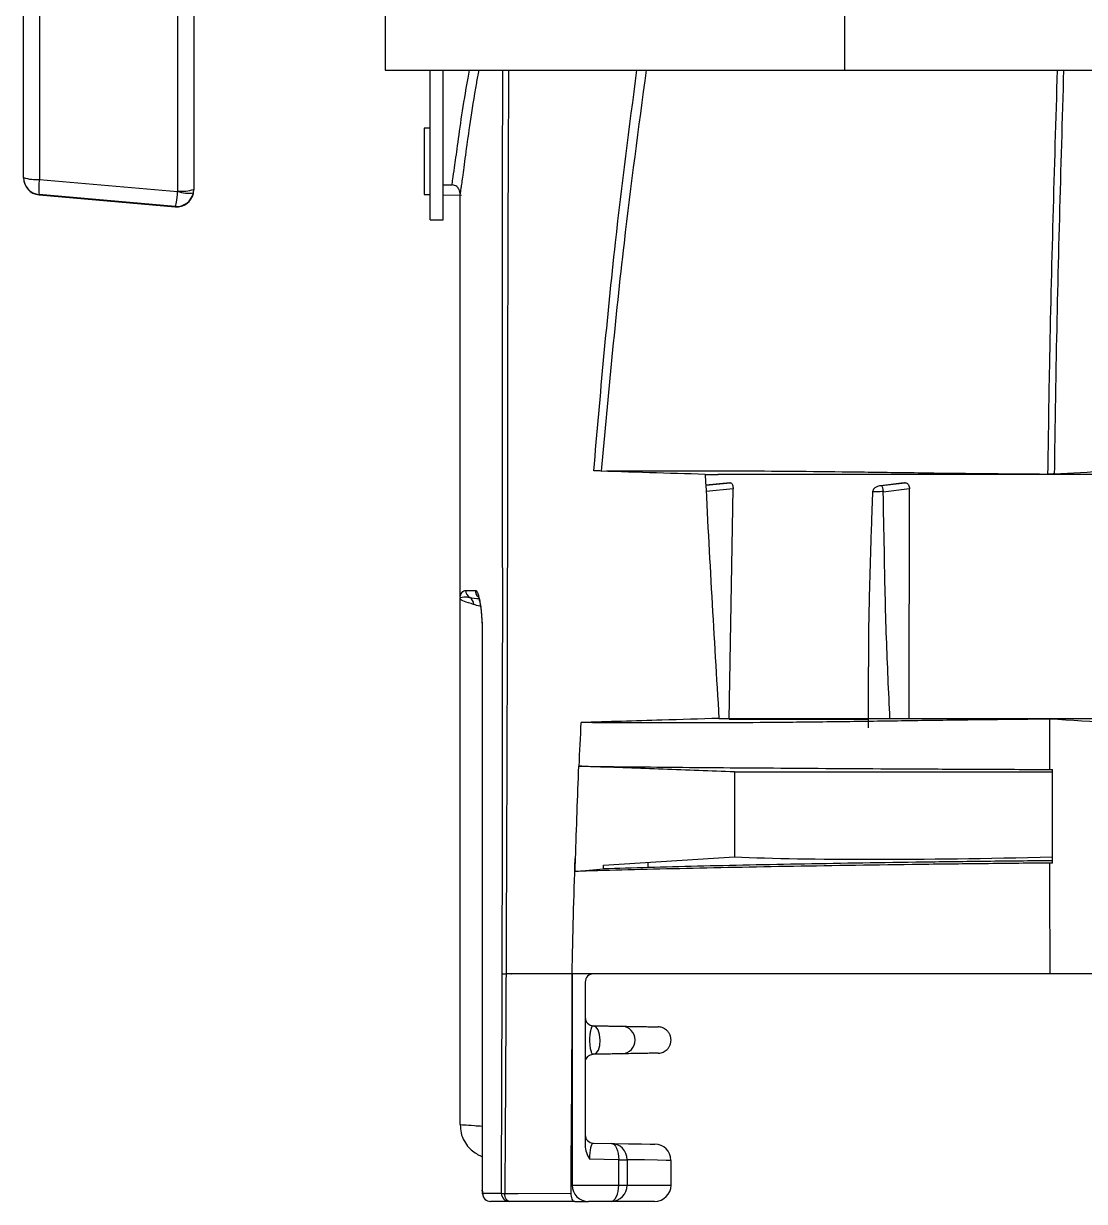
# Model space of a CAD drawing. Extents: x 9.3 to 87.2, y 0.6 to 68.8.
# Drawn here: x 32.254 to 36.15, y 54.122 to 58.449 of the extents above; entities that cross this region are included whole.
import ezdxf

# ---------------------------------------------------------------- set-up
doc = ezdxf.new("R2010")
doc.units = 0
doc.header["$MEASUREMENT"] = 0
doc.layers.add('OBJECT', color=7, linetype='CONTINUOUS')

msp = doc.modelspace()

# ---------------------------------------------------------------- linework, layer by layer
at = {"layer": 'OBJECT'}
for p, q in [((33.5815, 59.7782), (33.5815, 58.2782)), ((35.2685, 59.7782), (35.2685, 58.2782)), ((32.2535, 57.8837), (32.2535, 58.973)), ((32.3117, 58.9663), (32.3117, 57.877)), ((32.8197, 57.8343), (32.8197, 58.9665)), ((32.8785, 58.7862), (32.8785, 57.8402)), ((33.5815, 58.2782), (35.2685, 58.2782)), ((33.7465, 57.7282), (33.7465, 58.2782)), ((33.7945, 57.7282), (33.7945, 58.2782)), ((35.2685, 58.2782), (37.4855, 58.2782)), ((33.7465, 58.0656), (33.7245, 58.0652)), ((33.7245, 58.0652), (33.7245, 57.8212)), ((32.2535, 57.8822), (32.2535, 57.8837)), ((32.3117, 57.877), (32.8195, 57.8327)), ((33.7945, 57.8565), (33.8272, 57.8566)), ((32.8106, 57.7779), (32.3106, 57.8215)), ((32.3106, 57.8215), (32.3106, 57.8199)), ((32.3106, 57.8199), (32.8106, 57.776)), ((32.8785, 57.8402), (32.8785, 57.8382)), ((33.7245, 57.8212), (33.7465, 57.8208)), ((33.7945, 57.82), (33.8616, 57.8188)), ((33.8567, 57.8198), (33.8567, 57.8237)), ((32.8106, 57.776), (32.8106, 57.7779)), ((33.7465, 57.7282), (33.7945, 57.7282)), ((34.8481, 56.7622), (34.7595, 56.7535)), ((34.7595, 56.7534), (34.8502, 56.7622)), ((34.8485, 56.7622), (34.7595, 56.7535)), ((34.8595, 56.7399), (34.7608, 56.7304)), ((34.8457, 55.894), (34.8595, 56.7399)), ((35.3717, 56.7291), (35.3716, 56.7275)), ((35.4879, 56.7621), (35.4008, 56.7514)), ((35.4893, 56.7622), (35.4039, 56.7517)), ((35.4039, 56.7517), (35.4045, 56.7518)), ((35.4045, 56.7518), (35.492, 56.7622)), ((35.4111, 56.7284), (35.411, 56.7299)), ((35.5074, 56.7399), (35.4111, 56.7284)), ((35.4879, 56.762), (35.4893, 56.7622)), ((35.5062, 55.894), (35.5074, 56.7399)), ((33.8563, 56.3383), (33.8564, 56.3357)), ((33.8565, 56.3357), (33.8565, 54.4047)), ((33.9376, 56.2122), (33.9377, 54.1641)), ((35.3557, 56.0857), (35.3555, 55.8619)), ((34.8457, 55.894), (35.3553, 55.894)), ((34.292, 55.7212), (34.2939, 55.7211)), ((34.8646, 55.7002), (36.0325, 55.7002)), ((34.8646, 55.7002), (34.8646, 55.3882)), ((36.0225, 55.7092), (36.0325, 55.7095)), ((34.3834, 55.3574), (34.8646, 55.3882)), ((34.2796, 55.3805), (34.2797, 55.3818)), ((34.5465, 55.3679), (34.5465, 55.3487)), ((34.2781, 55.3345), (34.383, 55.344)), ((34.0452, 54.9582), (34.0256, 54.9582)), ((34.0452, 54.9582), (34.047, 54.9582)), ((34.0795, 54.9582), (34.047, 54.9582)), ((34.2683, 54.9582), (34.0795, 54.9582)), ((34.2683, 54.9582), (34.2683, 54.1822)), ((34.2683, 54.1818), (34.2683, 54.9582)), ((36.4955, 54.9582), (36.0245, 54.9582)), ((34.3165, 54.9282), (34.3165, 54.3284)), ((34.3475, 54.6628), (34.346, 54.6627)), ((34.346, 54.3367), (34.4124, 54.3355)), ((33.9377, 54.288), (33.9377, 54.1641)), ((34.4395, 54.2756), (34.3325, 54.2774)), ((34.4395, 54.1822), (34.4395, 54.2756)), ((34.4395, 54.2756), (34.4701, 54.2756)), ((34.4701, 54.2756), (34.4701, 54.1822)), ((34.6315, 54.1822), (34.6315, 54.2728)), ((34.2683, 54.1822), (34.4395, 54.1822)), ((34.4395, 54.1822), (34.4701, 54.1822)), ((34.4701, 54.1822), (34.6315, 54.1822)), ((33.9378, 54.1641), (33.9381, 54.1641)), ((33.9379, 54.1617), (33.9381, 54.1641)), ((33.9389, 54.1497), (33.9391, 54.1522)), ((34.2786, 54.1222), (34.0382, 54.1222)), ((34.2786, 54.1222), (34.3283, 54.1222)), ((34.4113, 54.1222), (34.3283, 54.1222)), ((34.5715, 54.1222), (34.4113, 54.1222))]:
    msp.add_line(p, q, dxfattribs=at)
at = {"layer": 'OBJECT', "flags": 128}
for points in [[(33.9381, 56.2122), (33.9378, 56.2122), (33.9378, 56.2122)], [(34.3475, 54.6628), (34.3569, 54.6669), (34.3647, 54.6783), (34.3698, 54.6953), (34.3714, 54.7152), (34.3693, 54.7352), (34.3637, 54.7522), (34.3556, 54.7636), (34.3461, 54.7677)], [(34.3442, 54.6641), (34.346, 54.6627), (34.346, 54.6627), (34.346, 54.6627)], [(34.4124, 54.3355), (34.4178, 54.3343), (34.423, 54.3308), (34.4278, 54.3253), (34.4319, 54.3178), (34.4352, 54.3087), (34.4377, 54.2984), (34.4391, 54.2872), (34.4395, 54.2756)], [(34.4124, 54.3355), (34.4755, 54.3344), (34.523, 54.3336), (34.5547, 54.3331), (34.5706, 54.3328), (34.5726, 54.3328)], [(34.6315, 54.2728), (34.6295, 54.2728), (34.6136, 54.2731), (34.5816, 54.2736), (34.5338, 54.2745), (34.4701, 54.2756)], [(34.4113, 54.1222), (34.4168, 54.1234), (34.4221, 54.1268), (34.427, 54.1323), (34.4312, 54.1398), (34.4347, 54.1489), (34.4373, 54.1593), (34.4389, 54.1705), (34.4395, 54.1822)], [(34.0212, 54.1518), (34.0705, 54.152), (34.2632, 54.1526)], [(34.0382, 54.1222), (34.0349, 54.1228), (34.0318, 54.1245), (34.0288, 54.1272), (34.0262, 54.1309), (34.0241, 54.1353), (34.0225, 54.1405), (34.0215, 54.146), (34.0212, 54.1518)]]:
    msp.add_lwpolyline(points, dxfattribs=at)
at = {"layer": 'OBJECT'}
for centre, radius, start, end in [((32.298, 58.0136), 0.1373, 251.0982, 275.7113), ((32.316, 57.8837), 0.0625, 180.0006, 265.0003), ((32.316, 57.8822), 0.0625, 180.0005, 265.0005), ((32.5349, 57.8449), 0.2256, 171.8048, 185.9516), ((32.8599, 57.9542), 0.128, 251.6345, 277.7834), ((32.835, 57.9781), 0.1446, 263.9438, 287.5388), ((33.9074, 56.3672), 0.03, 180.0062, 239.7236), ((33.8771, 56.3158), 0.0297, 359.1646, 59.2732), ((33.9425, 56.3672), 0.0301, 179.9883, 230.1936), ((34.0267, 55.315), 0.3568, 267.5517, 269.8152), ((34.3465, 54.9282), 0.03, 90, 180), ((34.4494, 54.7152), 0.0507, 271.7844, 88.2808), ((34.3465, 54.3667), 0.03, 180, 269), ((34.4107, 54.2762), 0.0594, 359.3881, 88.4236), ((34.5715, 54.2728), 0.06, 1.0591, 89), ((34.2083, 54.1822), 0.06, 359.621, 0), ((34.4107, 54.1816), 0.0594, 270.5897, 0.5783), ((34.5715, 54.1822), 0.06, 270, 0), ((33.9678, 54.1641), 0.03, 179.9987, 184.7488), ((33.9688, 54.1522), 0.03, 184.7785, 270), ((33.969, 54.1521), 0.0298, 179.703, 269.7012), ((34.0226, 54.3821), 0.2303, 266.5752, 269.6526), ((34.0385, 54.1519), 0.0297, 179.4544, 269.4446)]:
    msp.add_arc(centre, radius, start, end, dxfattribs=at)
for centre, major_axis, ratio, start_param, end_param in [((32.816, 57.8401), (0.0055, 0.0623), 0.06666, 3.147047, 4.598987), ((32.816, 57.8401), (0.0465, 0.0418), 0.999308, 3.894099, 5.346038), ((32.816, 57.8382), (-0.0427, 0.0457), 0.999311, 2.301781, 3.75372), ((32.8122, 57.8343), (0.00209, 0.00721), 0.999287, 4.78844, 4.994564), ((32.816, 57.8402), (0.0201, 0.0592), 0.999925, 4.834488, 5.040612), ((32.816, 57.8382), (0.0607, -0.0147), 0.9999, 0.031866, 0.237989), ((38.0966, 57.0772), (3.6002, 0.2845), 0.037544, 3.584565, 3.585682), ((38.0986, 57.0772), (3.6002, 0.229), 0.060072, 3.897869, 3.898987), ((38.1065, 55.701), (3.68, 0.2402), 0.058259, 3.63072, 4.109865), ((34.3465, 54.2767), (-0.0006, 0.06), 0.234538, 6.276687, 7.83929), ((34.3283, 54.1822), (0.0424, -0.0424), 0.999956, 3.933617, 5.497798)]:
    msp.add_ellipse(centre, major_axis=major_axis, ratio=ratio, start_param=start_param, end_param=end_param, dxfattribs=at)
for points, knots in [([(33.8272, 57.8566), (33.8281, 57.8624), (33.8299, 57.8742), (33.8368, 57.9215), (33.8471, 57.9971), (33.8626, 58.1096), (33.8783, 58.2058), (33.8897, 58.2684), (33.8915, 58.2782)], [0, 0, 0, 0, 0.164207, 0.331413, 0.538557, 0.751781, 0.960855, 1, 1, 1, 1]), ([(33.925, 58.2782), (33.9222, 58.2623), (33.9095, 58.191), (33.8928, 58.0874), (33.8771, 57.9718), (33.8664, 57.8906), (33.8588, 57.8378), (33.8574, 57.8284), (33.8567, 57.8237)], [0, 0, 0, 0, 0.056592, 0.254461, 0.445151, 0.641254, 0.818364, 1, 1, 1, 1]), ([(34.0115, 54.9585), (34.0124, 55.4483), (34.0144, 56.4278), (34.0114, 57.5344), (34.0135, 58.1512), (34.0139, 58.2782)], [0, 0, 0, 0, 0.442595, 0.885233, 1, 1, 1, 1]), ([(34.035, 58.2782), (34.0343, 58.1512), (34.0308, 57.5344), (34.0315, 56.4277), (34.0275, 55.4481), (34.0256, 54.9582)], [0, 0, 0, 0, 0.114755, 0.557372, 1, 1, 1, 1]), ([(34.3478, 56.8061), (34.3722, 57.086), (34.4151, 57.5778), (34.4788, 58.0673), (34.5062, 58.2782)], [0, 0, 0, 0, 0.5692, 1, 1, 1, 1]), ([(34.5405, 58.2782), (34.512, 58.0667), (34.4461, 57.577), (34.4007, 57.085), (34.375, 56.8056)], [0, 0, 0, 0, 0.4320789, 1, 1, 1, 1]), ([(36.0161, 56.7944), (36.018, 56.9265), (36.0252, 57.4214), (36.0402, 57.9158), (36.0512, 58.2782)], [0, 0, 0, 0, 0.266884, 1, 1, 1, 1]), ([(36.0733, 58.2782), (36.0627, 57.9159), (36.0481, 57.4217), (36.0411, 56.9269), (36.0392, 56.7948)], [0, 0, 0, 0, 0.733039, 1, 1, 1, 1]), ([(33.8567, 57.8237), (33.8568, 57.8255), (33.8567, 57.8278), (33.8557, 57.8332), (33.8549, 57.8364), (33.8513, 57.8435), (33.8487, 57.8473), (33.8422, 57.8523), (33.8396, 57.8538), (33.8337, 57.856), (33.8305, 57.8566), (33.8272, 57.8566)], [0, 0, 0, 0, 0.25, 0.25, 0.5, 0.5, 0.75, 0.75, 0.875, 0.875, 1, 1, 1, 1]), ([(33.8563, 57.8198), (33.8563, 57.752), (33.8563, 57.575), (33.8561, 57.2894), (33.8562, 56.962), (33.8563, 56.6463), (33.8563, 56.4391), (33.8563, 56.3416)], [0, 0, 0, 0, 0.137708, 0.359236, 0.579534, 0.802141, 1, 1, 1, 1]), ([(36.0392, 56.7948), (36.1036, 56.7987), (36.168, 56.8024), (36.2324, 56.8061), (36.3147, 56.8108), (36.397, 56.8154), (36.4794, 56.82)], [0.00042223, 0.00042223, 0.00042223, 0.00042223, 0.00998302, 0.00998302, 0.00998302, 0.02220394, 0.02220394, 0.02220394, 0.02220394]), ([(34.375, 56.8056), (34.4266, 56.806), (34.4806, 56.8063), (34.5929, 56.8067), (34.6514, 56.8068), (34.7728, 56.8067), (34.8358, 56.8065), (34.966, 56.8058), (35.0331, 56.8053), (35.1712, 56.804), (35.2421, 56.8032), (35.3879, 56.8014), (35.4628, 56.8003), (35.6918, 56.7974), (35.8508, 56.7956), (36.0161, 56.7944)], [0, 0, 0, 0, 0.125, 0.125, 0.25, 0.25, 0.375, 0.375, 0.5, 0.5, 0.625, 0.625, 0.75, 0.75, 1, 1, 1, 1]), ([(36.7865, 56.7932), (36.6837, 56.7932), (36.5828, 56.7932), (36.3849, 56.7932), (36.2879, 56.7932), (36.098, 56.7932), (36.0056, 56.7932), (35.871, 56.7932), (35.8268, 56.7932), (35.7397, 56.7932), (35.6968, 56.7932), (35.5703, 56.7932), (35.4892, 56.7932), (35.3723, 56.7932), (35.3341, 56.7932), (35.2594, 56.7932), (35.2229, 56.7932), (35.1159, 56.7932), (35.0483, 56.7932), (34.9526, 56.7932), (34.9216, 56.7932), (34.8765, 56.7932), (34.8617, 56.7932), (34.8326, 56.7932), (34.8183, 56.7932), (34.804, 56.7932)], [0, 0, 0, 0, 0.125, 0.125, 0.25, 0.25, 0.375, 0.375, 0.4375, 0.4375, 0.5, 0.5, 0.625, 0.625, 0.6875, 0.6875, 0.75, 0.75, 0.875, 0.875, 0.9375, 0.9375, 0.96875, 0.96875, 1, 1, 1, 1]), ([(36.0392, 56.7948), (36.0364, 56.7947), (36.0331, 56.7946), (36.0253, 56.7944), (36.0209, 56.7944), (36.0161, 56.7944)], [0, 0, 0, 0, 0.5, 0.5, 1, 1, 1, 1]), ([(34.8502, 56.7622), (34.8513, 56.7619), (34.8535, 56.7614), (34.8564, 56.7575), (34.8585, 56.7517), (34.8595, 56.7454), (34.8595, 56.7414), (34.8595, 56.7399)], [0, 0, 0, 0, 0.2177678, 0.4355227, 0.6536907, 0.8731368, 1, 1, 1, 1]), ([(35.4039, 56.7517), (35.4039, 56.7517), (35.4015, 56.7516), (35.3948, 56.7507), (35.3853, 56.7476), (35.3775, 56.7418), (35.373, 56.7357), (35.3722, 56.7313), (35.3717, 56.7291)], [0, 0, 0, 0, 0.00456, 0.169626, 0.473653, 0.691286, 0.845259, 1, 1, 1, 1]), ([(35.411, 56.7299), (35.4036, 56.7297), (35.3883, 56.7293), (35.3774, 56.7292), (35.3717, 56.7291)], [0, 0, 0, 0, 0.488035, 1, 1, 1, 1]), ([(35.4045, 56.7518), (35.4045, 56.7517), (35.4048, 56.7516), (35.4056, 56.7509), (35.4071, 56.748), (35.4087, 56.7431), (35.4101, 56.737), (35.4107, 56.7322), (35.411, 56.7299)], [0, 0, 0, 0, 0.005291, 0.18147, 0.410797, 0.614402, 0.806988, 1, 1, 1, 1]), ([(35.492, 56.7622), (35.4938, 56.7619), (35.4973, 56.7614), (35.502, 56.7575), (35.5054, 56.7517), (35.5071, 56.7454), (35.5073, 56.7414), (35.5074, 56.7399)], [0, 0, 0, 0, 0.217774, 0.435526, 0.653691, 0.873137, 1, 1, 1, 1]), ([(35.3716, 56.7275), (35.3705, 56.6973), (35.3667, 56.592), (35.3613, 56.4116), (35.3564, 56.2277), (35.3565, 56.1192), (35.3565, 56.0857)], [0, 0, 0, 0, 0.140929, 0.492249, 0.843576, 1, 1, 1, 1]), ([(35.4358, 55.8967), (35.4311, 55.9951), (35.4212, 56.2014), (35.4157, 56.4787), (35.4124, 56.6575), (35.4111, 56.7284)], [0, 0, 0, 0, 0.355051, 0.744352, 1, 1, 1, 1]), ([(33.8564, 56.3383), (33.8565, 56.3383), (33.8565, 56.3383), (33.8584, 56.3413), (33.8689, 56.3451), (33.8872, 56.3421), (33.8922, 56.3413)], [0, 0, 0, 0, 0.025517, 0.174703, 0.771823, 1, 1, 1, 1]), ([(33.8566, 56.3416), (33.8571, 56.3434), (33.8582, 56.3472), (33.8668, 56.3661), (33.8749, 56.367), (33.8774, 56.3672)], [0, 0, 0, 0, 0.39126, 0.81108, 1, 1, 1, 1]), ([(33.9124, 56.3672), (33.9152, 56.3672), (33.918, 56.3641), (33.9222, 56.3545), (33.9236, 56.3504), (33.9263, 56.3407), (33.9276, 56.335), (33.9302, 56.3217), (33.9314, 56.3141), (33.9331, 56.3017), (33.9336, 56.2973), (33.9346, 56.2881), (33.935, 56.2833), (33.9363, 56.2683), (33.937, 56.2578), (33.9379, 56.2354), (33.9381, 56.2239), (33.9381, 56.2122)], [0, 0, 0, 0, 0.25, 0.25, 0.375, 0.375, 0.5, 0.5, 0.625, 0.625, 0.6875, 0.6875, 0.75, 0.75, 0.875, 0.875, 1, 1, 1, 1]), ([(33.9229, 56.3461), (33.9228, 56.3462), (33.9226, 56.3467), (33.9256, 56.3395), (33.9295, 56.3228), (33.9337, 56.2954), (33.9366, 56.2604), (33.938, 56.2305), (33.9377, 56.2132), (33.9376, 56.2093)], [0, 0, 0, 0, 0.048242, 0.195481, 0.379764, 0.585446, 0.760281, 0.945538, 1, 1, 1, 1]), ([(33.9067, 56.3154), (33.9002, 56.3175), (33.8795, 56.3243), (33.8618, 56.3296), (33.8565, 56.3358), (33.8566, 56.3357), (33.8566, 56.3357)], [0, 0, 0, 0, 0.207804, 0.661614, 0.973314, 1, 1, 1, 1]), ([(33.9312, 56.3095), (33.9306, 56.3095), (33.921, 56.3103), (33.9136, 56.3129), (33.9067, 56.3154)], [0, 0, 0, 0, 0.059509, 1, 1, 1, 1]), ([(36.023, 55.8939), (35.9366, 55.8932), (35.8517, 55.8923), (35.6851, 55.8903), (35.6033, 55.8892), (35.4433, 55.8869), (35.365, 55.8858), (35.2122, 55.8837), (35.1378, 55.8828), (34.9931, 55.8814), (34.9228, 55.8809), (34.7862, 55.8801), (34.72, 55.8799), (34.5286, 55.8799), (34.4104, 55.8804), (34.3018, 55.8814)], [0, 0, 0, 0, 0.125, 0.125, 0.25, 0.25, 0.375, 0.375, 0.5, 0.5, 0.625, 0.625, 0.75, 0.75, 1, 1, 1, 1]), ([(34.8312, 55.8967), (34.944, 55.8967), (35.0712, 55.8967), (35.3543, 55.8967), (35.5084, 55.8967), (35.7579, 55.8967), (35.8437, 55.8967), (36.0202, 55.8967), (36.111, 55.8967), (36.3908, 55.8967), (36.5849, 55.8967), (36.7865, 55.8967)], [0, 0, 0, 0, 0.25, 0.25, 0.5, 0.5, 0.625, 0.625, 0.75, 0.75, 1, 1, 1, 1]), ([(34.8646, 55.7002), (34.7772, 55.7034), (34.6897, 55.7067), (34.6023, 55.7099), (34.5585, 55.7115), (34.5148, 55.7131), (34.4711, 55.7147), (34.4274, 55.7162), (34.3836, 55.7178), (34.3399, 55.7194), (34.3239, 55.72), (34.3079, 55.7206), (34.292, 55.7212)], [0, 0, 0, 0, 0.00666965, 0.00666965, 0.00666965, 0.01000448, 0.01000448, 0.01000448, 0.0133393, 0.0133393, 0.0133393, 0.01455811, 0.01455811, 0.01455811, 0.01455811]), ([(34.2939, 55.7211), (34.3485, 55.7205), (34.4055, 55.7198), (34.5245, 55.7186), (34.5864, 55.718), (34.7145, 55.7168), (34.7808, 55.7163), (34.918, 55.7152), (34.9888, 55.7147), (35.2071, 55.7131), (35.3608, 55.7122), (35.6016, 55.7109), (35.6837, 55.7106), (35.8508, 55.7098), (35.9359, 55.7095), (36.0225, 55.7092)], [0, 0, 0, 0, 0.125, 0.125, 0.25, 0.25, 0.375, 0.375, 0.5, 0.5, 0.75, 0.75, 0.875, 0.875, 1, 1, 1, 1]), ([(36.0226, 55.3653), (35.9354, 55.3645), (35.8497, 55.3636), (35.6813, 55.3618), (35.5987, 55.3608), (35.356, 55.3576), (35.2011, 55.3552), (34.9075, 55.35), (34.7687, 55.3471), (34.5093, 55.3411), (34.3888, 55.3379), (34.2781, 55.3345)], [0, 0, 0, 0, 0.125, 0.125, 0.25, 0.25, 0.5, 0.5, 0.75, 0.75, 1, 1, 1, 1]), ([(36.0325, 55.3738), (35.9508, 55.3731), (35.8705, 55.3722), (35.7125, 55.3705), (35.6349, 55.3695), (35.4068, 55.3665), (35.2609, 55.3642), (34.9836, 55.3591), (34.8521, 55.3564), (34.6051, 55.3505), (34.4897, 55.3473), (34.383, 55.344)], [0, 0, 0, 0, 0.125, 0.125, 0.25, 0.25, 0.5, 0.5, 0.75, 0.75, 1, 1, 1, 1]), ([(34.0088, 54.1522), (34.0093, 54.2866), (34.0098, 54.421), (34.0107, 54.6898), (34.0111, 54.8242), (34.0115, 54.9585)], [0, 0, 0, 0, 0.5, 0.5, 1, 1, 1, 1]), ([(34.0256, 54.9582), (34.0249, 54.8238), (34.0242, 54.6894), (34.0227, 54.4206), (34.022, 54.2862), (34.0212, 54.1518)], [0, 0, 0, 0, 0.5, 0.5, 1, 1, 1, 1]), ([(36.0245, 54.9582), (35.8487, 54.9582), (35.6793, 54.9582), (35.4346, 54.9582), (35.3548, 54.9582), (35.1992, 54.9582), (35.1232, 54.9582), (35.0122, 54.9582), (34.9757, 54.9582), (34.9038, 54.9582), (34.8684, 54.9582), (34.764, 54.9582), (34.6966, 54.9582), (34.5014, 54.9582), (34.3803, 54.9582), (34.2683, 54.9582)], [0, 0, 0, 0, 0.25, 0.25, 0.375, 0.375, 0.5, 0.5, 0.5625, 0.5625, 0.625, 0.625, 0.75, 0.75, 1, 1, 1, 1]), ([(34.3165, 54.7977), (34.3165, 54.7899), (34.3197, 54.7822), (34.3306, 54.7711), (34.3383, 54.7678), (34.346, 54.7677)], [0, 0, 0, 0, 0.5, 0.5, 1, 1, 1, 1]), ([(34.346, 54.7677), (34.346, 54.7677), (34.3455, 54.7677), (34.3435, 54.7674), (34.3402, 54.7638), (34.3366, 54.7544), (34.334, 54.7417), (34.3325, 54.7264), (34.3323, 54.7096), (34.3331, 54.6984), (34.3344, 54.6869), (34.3367, 54.6754), (34.3404, 54.6658), (34.3431, 54.6645), (34.3442, 54.6641)], [0, 0, 0, 0, 0.000013, 0.039662, 0.166076, 0.277051, 0.374777, 0.464889, 0.555728, 0.64945, 0.65778, 0.778269, 0.913569, 1, 1, 1, 1]), ([(34.3461, 54.7677), (34.3488, 54.7677), (34.3541, 54.7676), (34.3618, 54.7674), (34.3693, 54.7673), (34.3765, 54.7672), (34.3835, 54.7671), (34.3902, 54.7669), (34.3966, 54.7668), (34.4028, 54.7667), (34.4088, 54.7666), (34.4164, 54.7665), (34.425, 54.7663), (34.434, 54.7662), (34.4413, 54.766), (34.4471, 54.7659), (34.4496, 54.7659), (34.4509, 54.7659)], [0, 0, 0, 0, 0.050111, 0.099875, 0.149398, 0.198784, 0.248139, 0.29757, 0.347181, 0.397079, 0.447364, 0.498139, 0.600094, 0.700384, 0.799874, 0.899451, 1, 1, 1, 1]), ([(34.4509, 54.7659), (34.4548, 54.7658), (34.4624, 54.7657), (34.4733, 54.7655), (34.4834, 54.7653), (34.4927, 54.7651), (34.5014, 54.765), (34.5153, 54.7648), (34.5329, 54.7644), (34.549, 54.7642), (34.56, 54.764), (34.5675, 54.7638), (34.5736, 54.7637), (34.5783, 54.7637), (34.5817, 54.7636), (34.5837, 54.7636), (34.5839, 54.7636), (34.584, 54.7636)], [0, 0, 0, 0, 0.045155, 0.088908, 0.131263, 0.17222, 0.211782, 0.249951, 0.37493, 0.499937, 0.5714, 0.642833, 0.714249, 0.785662, 0.857082, 0.928524, 1, 1, 1, 1]), ([(34.584, 54.6669), (34.588, 54.6673), (34.5971, 54.6681), (34.6115, 54.6748), (34.6225, 54.6857), (34.6289, 54.6981), (34.6317, 54.7094), (34.6317, 54.7213), (34.6287, 54.7328), (34.6233, 54.7431), (34.614, 54.7535), (34.6006, 54.7617), (34.5892, 54.763), (34.584, 54.7636)], [0, 0, 0, 0, 0.080493, 0.182999, 0.310453, 0.383342, 0.460575, 0.540175, 0.619771, 0.696994, 0.769871, 0.89735, 1, 1, 1, 1]), ([(34.3188, 54.6441), (34.3201, 54.6467), (34.3226, 54.6517), (34.3288, 54.6575), (34.3361, 54.6617), (34.3414, 54.6627), (34.3441, 54.6632)], [0, 0, 0, 0, 0.2597911, 0.5126437, 0.7591795, 1, 1, 1, 1]), ([(34.451, 54.6646), (34.4504, 54.6646), (34.4492, 54.6645), (34.4469, 54.6645), (34.4443, 54.6645), (34.4413, 54.6644), (34.4379, 54.6643), (34.4341, 54.6643), (34.4299, 54.6642), (34.4253, 54.6641), (34.4204, 54.664), (34.4133, 54.6639), (34.4038, 54.6637), (34.3913, 54.6635), (34.3777, 54.6633), (34.3632, 54.663), (34.3528, 54.6629), (34.3475, 54.6628)], [0, 0, 0, 0, 0.050455, 0.100558, 0.150414, 0.200131, 0.249817, 0.29958, 0.349527, 0.399766, 0.450401, 0.501535, 0.602538, 0.702058, 0.800916, 0.899952, 1, 1, 1, 1]), ([(34.584, 54.6669), (34.584, 54.6669), (34.584, 54.6669), (34.5834, 54.6669), (34.5824, 54.6669), (34.5811, 54.6668), (34.5793, 54.6668), (34.5772, 54.6668), (34.5747, 54.6667), (34.5717, 54.6667), (34.5684, 54.6666), (34.5646, 54.6666), (34.5605, 54.6665), (34.556, 54.6664), (34.5473, 54.6663), (34.5329, 54.666), (34.5104, 54.6656), (34.4832, 54.6651), (34.4621, 54.6648), (34.451, 54.6646)], [0, 0, 0, 0, 0.038485, 0.076959, 0.115425, 0.153885, 0.192341, 0.230795, 0.269248, 0.307703, 0.346161, 0.384625, 0.423097, 0.461577, 0.50007, 0.62505, 0.750056, 0.868724, 1, 1, 1, 1]), ([(33.858, 54.4047), (33.8576, 54.4047), (33.854, 54.405), (33.8698, 54.4038), (33.8974, 54.4019), (33.9277, 54.3997), (33.9377, 54.399)], [0, 0, 0, 0, 0.059035, 0.435282, 0.814141, 1, 1, 1, 1]), ([(33.8575, 54.4046), (33.8579, 54.3942), (33.8586, 54.3728), (33.871, 54.3441), (33.8877, 54.3207), (33.9065, 54.3041), (33.9232, 54.2935), (33.9338, 54.2895), (33.9377, 54.288)], [0, 0, 0, 0, 0.205861, 0.421785, 0.609811, 0.774542, 0.916378, 1, 1, 1, 1]), ([(34.3165, 54.3284), (34.3165, 54.3192), (34.3181, 54.3101), (34.3238, 54.2929), (34.3278, 54.2849), (34.3325, 54.2774)], [0, 0, 0, 0, 0.5, 0.5, 1, 1, 1, 1]), ([(33.9379, 54.1617), (33.9382, 54.1589), (33.9385, 54.1549), (33.9388, 54.1509), (33.9389, 54.1497)], [0, 0, 0, 0, 0.699995, 1, 1, 1, 1]), ([(34.2632, 54.1526), (34.2631, 54.1486), (34.2635, 54.1447), (34.265, 54.1373), (34.2662, 54.134), (34.2705, 54.1255), (34.2745, 54.1222), (34.2786, 54.1222)], [0, 0, 0, 0, 0.25, 0.25, 0.5, 0.5, 1, 1, 1, 1])]:
    msp.add_open_spline(points, degree=3, knots=knots, dxfattribs=at)
for points in [[(34.7573, 56.7931), (34.6208, 56.7971), (34.4843, 56.8015), (34.3478, 56.8061)], [(34.375, 56.8056), (34.3684, 56.8056), (34.3589, 56.8057), (34.3478, 56.8061)], [(34.7573, 56.7931), (34.7726, 56.7932), (34.7883, 56.7932), (34.8043, 56.7932)], [(34.7573, 56.7931), (34.7722, 56.4939), (34.7889, 56.1951), (34.8077, 55.8967)], [(33.8774, 56.3672), (33.8862, 56.3672), (33.8979, 56.3672), (33.9124, 56.3672)], [(33.8922, 56.3413), (33.9023, 56.3389), (33.9144, 56.3372), (33.9286, 56.3372)], [(33.9381, 56.2122), (33.9385, 55.5295), (33.9382, 54.8468), (33.9381, 54.1641)], [(34.2939, 55.7211), (34.2964, 55.7746), (34.299, 55.828), (34.3018, 55.8814)], [(34.5979, 55.8905), (34.4992, 55.8875), (34.4005, 55.8844), (34.3018, 55.8814)], [(34.8077, 55.8967), (34.7378, 55.8947), (34.6678, 55.8926), (34.5979, 55.8905)], [(34.8077, 55.8967), (34.8154, 55.8967), (34.8233, 55.8967), (34.8312, 55.8967)], [(36.0225, 55.7092), (36.0226, 55.7708), (36.0227, 55.8323), (36.023, 55.8939)], [(36.4932, 55.867), (36.3365, 55.8757), (36.1797, 55.8846), (36.023, 55.8939)], [(34.292, 55.7212), (34.2871, 55.6081), (34.2832, 55.4949), (34.2797, 55.3818)], [(36.0325, 55.3644), (36.0325, 55.4794), (36.0325, 55.5945), (36.0325, 55.7095)], [(34.2683, 54.9582), (34.2707, 55.099), (34.2746, 55.2398), (34.2796, 55.3805)], [(34.2796, 55.3805), (34.2791, 55.3651), (34.2786, 55.3498), (34.2781, 55.3345)], [(34.383, 55.344), (34.3831, 55.3485), (34.3833, 55.353), (34.3834, 55.3574)], [(36.0245, 54.9582), (36.0235, 55.0939), (36.0229, 55.2296), (36.0226, 55.3653)], [(36.0325, 55.3644), (36.0292, 55.3647), (36.0259, 55.365), (36.0226, 55.3653)], [(34.2683, 54.9582), (34.2667, 54.6897), (34.265, 54.4212), (34.2632, 54.1526)], [(33.9381, 54.1641), (33.9385, 54.1602), (33.9388, 54.1562), (33.9391, 54.1522)], [(33.9391, 54.1522), (33.9589, 54.1522), (33.9821, 54.1522), (34.0088, 54.1522)], [(34.0382, 54.1222), (34.0116, 54.1222), (33.9885, 54.1222), (33.9688, 54.1222)]]:
    msp.add_open_spline(points, degree=3, dxfattribs=at)

doc.saveas('drawing.dxf')
